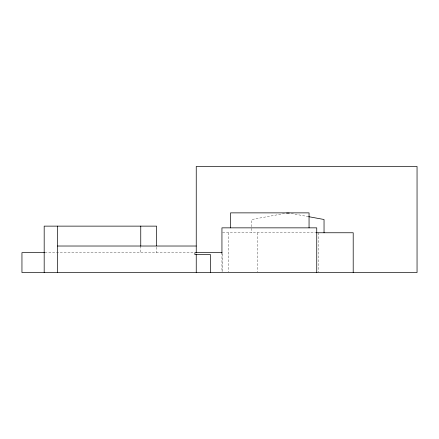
<?xml version="1.0" encoding="UTF-8"?>
<svg xmlns="http://www.w3.org/2000/svg" width="439" height="439" viewBox="0 0 439 439"><rect width="100%" height="100%" fill="white"/><g stroke="black" fill="none" stroke-linecap="round" stroke-linejoin="round"><path stroke-width="0.33" stroke-dasharray="2.19 1.65" d="M284.554 213.486L251.761 219.5L251.761 232.758M222.6 232.758L316.058 232.758M44.866 252.65L194.192 252.65M291.249 213.486L308.644 216.674M318.785 232.758L318.785 271.851M257.276 232.758L257.276 271.851M228.823 232.758L228.823 271.851M222.6 254.022L222.6 271.851M221.942 252.65L221.942 271.851M156.602 247.206L156.602 252.65M140.754 246.021L140.754 252.65"/><path stroke-width="0.66" d="M286.563 213.118L289.241 213.118M316.541 232.758L353.203 232.758L353.203 272.537M57.52 246.021L196.244 246.021M44.504 252.65L21.95 252.65L21.95 272.537L417.05 272.537L417.05 166.463L196.244 166.463L196.244 252.82M221.942 252.65L194.889 252.65L194.889 254.636L210.539 254.636L210.539 272.537M308.644 216.674L324.042 219.5L324.042 232.758M316.744 272.537L316.744 227.852L221.942 227.852L221.942 253.336M309.051 227.852L309.051 212.871L230.557 212.871L230.557 227.852M196.244 254.176L196.244 272.537M156.602 245.851L156.602 226.129L44.18 226.129L44.18 272.537M140.754 226.129L140.754 246.021M57.52 226.129L57.52 272.537"/></g></svg>
